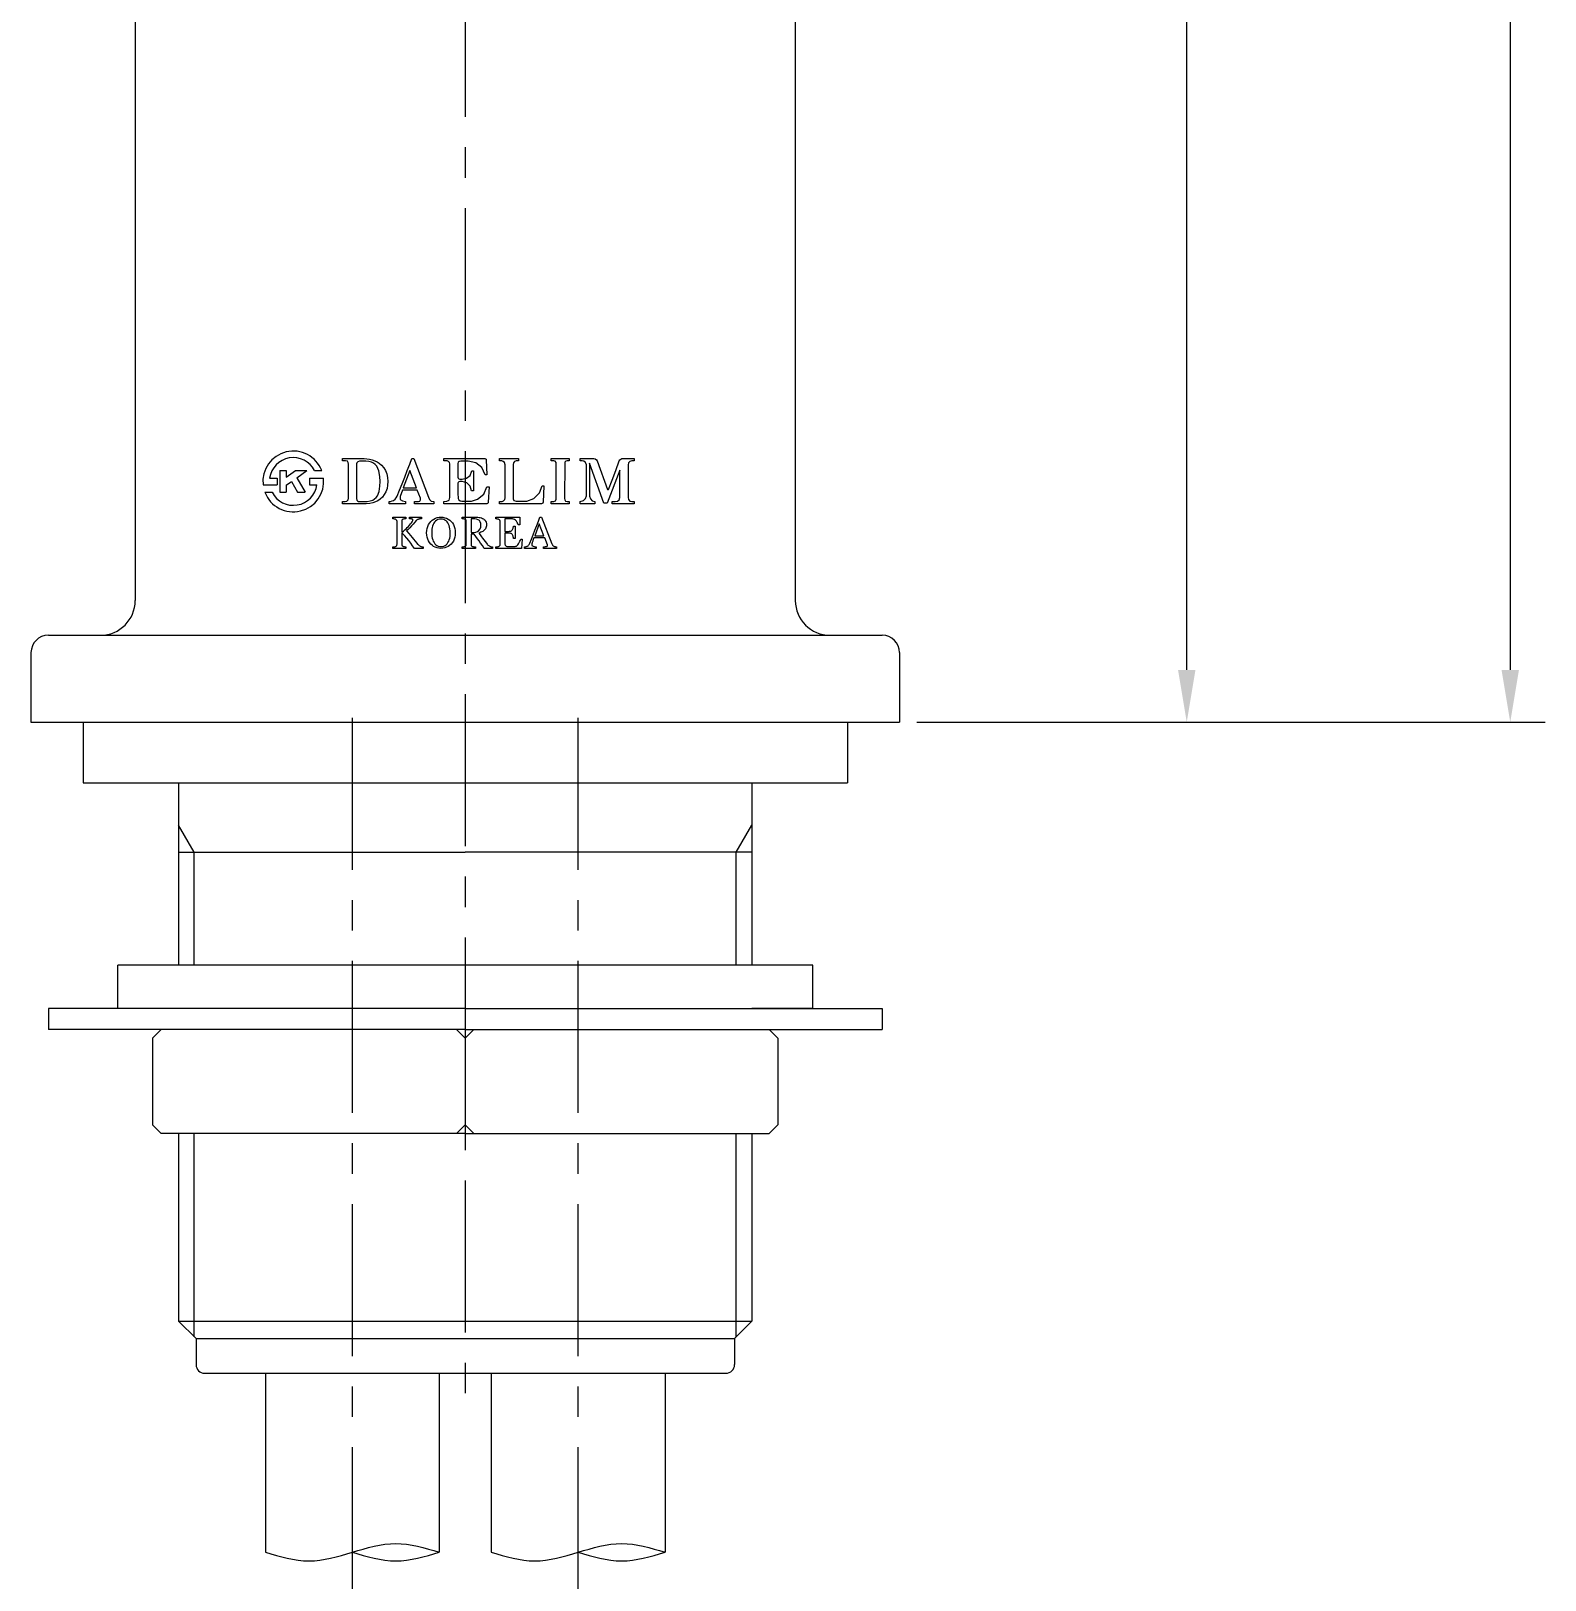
# Model space of a CAD drawing. Extents: x 16558 to 17152, y -14505 to -14085.
# Drawn here: x 16918.8 to 17006, y -14412.5 to -14323.3 of the extents above; entities that cross this region are included whole.
import ezdxf

# ---------------------------------------------------------------- set-up
doc = ezdxf.new("R2010")
doc.units = 0
doc.header["$LTSCALE"] = 7
doc.header["$MEASUREMENT"] = 0
doc.linetypes.add('CENTER', pattern=[2, 1.25, -0.25, 0.25, -0.25])
doc.layers.get('0').update_dxf_attribs({"color": 2, "linetype": 'CONTINUOUS'})
for name, color, linetype in [('00_COMPONENTS', 7, 'CONTINUOUS'), ('CL', 1, 'CENTER'), ('D', 2, 'CONTINUOUS'), ('DWG', 7, 'CONTINUOUS')]:
    doc.layers.add(name, color=color, linetype=linetype)

msp = doc.modelspace()

# ---------------------------------------------------------------- linework, layer by layer
at = {"color": 2}
for p, q in [((16936.757, -14348.047), (16936.757, -14347.923)), ((16936.757, -14347.923), (16938.015, -14347.923)), ((16936.938, -14348.047), (16936.757, -14348.047)), ((16937.04, -14348.075), (16936.938, -14348.047)), ((16937.092, -14348.148), (16937.04, -14348.075)), ((16937.107, -14348.247), (16937.092, -14348.148)), ((16937.591, -14348.16), (16937.575, -14348.23)), ((16937.642, -14348.1), (16937.591, -14348.16)), ((16937.734, -14348.074), (16937.642, -14348.1)), ((16937.799, -14348.072), (16937.734, -14348.074)), ((16937.863, -14348.071), (16937.799, -14348.072)), ((16937.92, -14348.071), (16937.863, -14348.071)), ((16938.094, -14348.074), (16937.92, -14348.071)), ((16938.015, -14347.923), (16938.17, -14347.931)), ((16938.283, -14348.09), (16938.094, -14348.074)), ((16938.17, -14347.931), (16938.324, -14347.955)), ((16938.439, -14348.131), (16938.283, -14348.09)), ((16938.324, -14347.955), (16938.477, -14347.995)), ((16938.552, -14348.194), (16938.439, -14348.131)), ((16938.477, -14347.995), (16938.622, -14348.049)), ((16938.648, -14348.27), (16938.552, -14348.194)), ((16938.622, -14348.049), (16938.753, -14348.114)), ((16938.753, -14348.114), (16938.872, -14348.19)), ((16938.872, -14348.19), (16939.014, -14348.31)), ((16940.63, -14348.251), (16940.757, -14347.923)), ((16940.757, -14347.923), (16940.86, -14347.923)), ((16940.86, -14347.923), (16941.715, -14350.134)), ((16942.593, -14348.053), (16942.593, -14347.923)), ((16942.593, -14347.923), (16944.948, -14347.923)), ((16942.787, -14348.055), (16942.593, -14348.053)), ((16942.862, -14348.08), (16942.787, -14348.055)), ((16942.917, -14348.14), (16942.862, -14348.08)), ((16942.939, -14348.219), (16942.917, -14348.14)), ((16943.428, -14348.135), (16943.408, -14348.208)), ((16943.482, -14348.087), (16943.428, -14348.135)), ((16943.572, -14348.068), (16943.482, -14348.087)), ((16943.999, -14348.068), (16943.572, -14348.068)), ((16944.436, -14348.163), (16943.999, -14348.068)), ((16944.775, -14348.432), (16944.436, -14348.163)), ((16944.948, -14347.923), (16944.995, -14347.933)), ((16944.995, -14347.933), (16945.022, -14347.956)), ((16945.022, -14347.956), (16945.034, -14347.989)), ((16945.034, -14347.989), (16945.078, -14348.848)), ((16945.797, -14348.053), (16945.797, -14347.923)), ((16945.797, -14347.923), (16946.894, -14347.923)), ((16945.925, -14348.054), (16945.797, -14348.053)), ((16946.018, -14348.08), (16945.925, -14348.054)), ((16946.091, -14348.156), (16946.018, -14348.08)), ((16946.119, -14348.283), (16946.091, -14348.156)), ((16946.598, -14348.173), (16946.583, -14348.259)), ((16946.659, -14348.092), (16946.598, -14348.173)), ((16946.767, -14348.054), (16946.659, -14348.092)), ((16946.894, -14348.053), (16946.767, -14348.054)), ((16946.894, -14347.923), (16946.894, -14348.053)), ((16948.78, -14347.923), (16949.815, -14347.923)), ((16948.78, -14348.053), (16948.78, -14347.923)), ((16948.917, -14348.054), (16948.78, -14348.053)), ((16949.009, -14348.079), (16948.917, -14348.054)), ((16949.056, -14348.139), (16949.009, -14348.079)), ((16949.069, -14348.209), (16949.056, -14348.139)), ((16949.55, -14348.192), (16949.546, -14350.219)), ((16949.568, -14348.125), (16949.55, -14348.192)), ((16949.618, -14348.074), (16949.568, -14348.125)), ((16949.689, -14348.054), (16949.618, -14348.074)), ((16949.815, -14348.053), (16949.689, -14348.054)), ((16949.815, -14347.923), (16949.815, -14348.053)), ((16950.447, -14348.053), (16950.447, -14347.923)), ((16950.447, -14347.923), (16951.237, -14347.923)), ((16950.55, -14348.052), (16950.447, -14348.053)), ((16950.661, -14348.071), (16950.55, -14348.052)), ((16950.757, -14348.143), (16950.661, -14348.071)), ((16950.798, -14348.286), (16950.757, -14348.143)), ((16951.805, -14350.481), (16950.987, -14348.192)), ((16950.987, -14348.192), (16950.987, -14349.772)), ((16951.237, -14347.923), (16951.313, -14347.941)), ((16951.313, -14347.941), (16951.379, -14347.984)), ((16951.379, -14347.984), (16951.43, -14348.053)), ((16951.43, -14348.053), (16952.007, -14349.703)), ((16952.495, -14348.607), (16952.682, -14348.054)), ((16952.682, -14348.054), (16952.718, -14347.993)), ((16952.718, -14347.993), (16952.777, -14347.947)), ((16952.777, -14347.947), (16952.847, -14347.923)), ((16952.847, -14347.923), (16953.555, -14347.923)), ((16953.226, -14348.17), (16953.198, -14348.282)), ((16953.302, -14348.089), (16953.226, -14348.17)), ((16953.418, -14348.057), (16953.302, -14348.089)), ((16953.555, -14348.053), (16953.418, -14348.057)), ((16953.555, -14347.923), (16953.555, -14348.053)), ((16937.107, -14350.209), (16937.107, -14348.247)), ((16937.575, -14348.23), (16937.575, -14350.226)), ((16938.736, -14348.362), (16938.648, -14348.27)), ((16938.854, -14348.619), (16938.736, -14348.362)), ((16938.908, -14348.947), (16938.854, -14348.619)), ((16938.921, -14349.236), (16938.908, -14348.947)), ((16939.014, -14348.31), (16939.134, -14348.453)), ((16939.134, -14348.453), (16939.232, -14348.617)), ((16939.232, -14348.617), (16939.306, -14348.803)), ((16939.306, -14348.803), (16939.353, -14349.01)), ((16939.353, -14349.01), (16939.37, -14349.238)), ((16940.19, -14349.382), (16940.342, -14348.994)), ((16940.641, -14348.599), (16940.26, -14349.599)), ((16940.342, -14348.994), (16940.491, -14348.608)), ((16940.491, -14348.608), (16940.63, -14348.251)), ((16941.029, -14349.599), (16940.641, -14348.599)), ((16942.948, -14350.169), (16942.939, -14348.219)), ((16943.408, -14348.208), (16943.408, -14348.995)), ((16943.408, -14348.995), (16943.426, -14349.046)), ((16943.426, -14349.046), (16943.466, -14349.085)), ((16943.466, -14349.085), (16943.516, -14349.101)), ((16943.647, -14349.101), (16943.894, -14349.049)), ((16943.894, -14349.049), (16944.106, -14348.888)), ((16944.106, -14348.888), (16944.206, -14348.618)), ((16944.206, -14348.618), (16944.311, -14348.618)), ((16944.311, -14348.618), (16944.311, -14349.783)), ((16944.979, -14348.848), (16944.775, -14348.432)), ((16945.078, -14348.848), (16944.979, -14348.848)), ((16946.12, -14350.184), (16946.119, -14348.283)), ((16946.583, -14348.259), (16946.58, -14350.135)), ((16949.069, -14350.18), (16949.069, -14348.209)), ((16950.798, -14350.062), (16950.798, -14348.286)), ((16952.727, -14348.595), (16952.003, -14350.481)), ((16952.285, -14349.156), (16952.495, -14348.607)), ((16952.721, -14350.156), (16952.727, -14348.595)), ((16953.198, -14348.282), (16953.198, -14350.156)), ((16938.78, -14350.069), (16938.875, -14349.822)), ((16938.875, -14349.822), (16938.914, -14349.507)), ((16938.914, -14349.507), (16938.921, -14349.236)), ((16939.261, -14349.83), (16939.168, -14349.99)), ((16939.326, -14349.653), (16939.261, -14349.83)), ((16939.36, -14349.454), (16939.326, -14349.653)), ((16939.37, -14349.238), (16939.36, -14349.454)), ((16939.915, -14350.078), (16940.048, -14349.744)), ((16940.048, -14349.744), (16940.19, -14349.382)), ((16940.22, -14349.731), (16940.076, -14350.114)), ((16941.065, -14349.731), (16940.22, -14349.731)), ((16940.26, -14349.599), (16941.029, -14349.599)), ((16941.241, -14350.209), (16941.065, -14349.731)), ((16943.424, -14349.299), (16943.408, -14349.343)), ((16943.408, -14349.343), (16943.408, -14350.03)), ((16943.462, -14349.264), (16943.424, -14349.299)), ((16943.514, -14349.25), (16943.462, -14349.264)), ((16943.647, -14349.25), (16943.514, -14349.25)), ((16943.516, -14349.101), (16943.647, -14349.101)), ((16943.922, -14349.319), (16943.647, -14349.25)), ((16944.115, -14349.506), (16943.922, -14349.319)), ((16944.193, -14349.783), (16944.115, -14349.506)), ((16944.311, -14349.783), (16944.193, -14349.783)), ((16944.53, -14350.266), (16944.888, -14349.976)), ((16944.888, -14349.976), (16945.064, -14349.542)), ((16945.064, -14349.542), (16945.197, -14349.542)), ((16945.197, -14349.542), (16945.155, -14350.422)), ((16947.771, -14350.226), (16948.103, -14349.894)), ((16948.103, -14349.894), (16948.246, -14349.487)), ((16948.246, -14349.487), (16948.36, -14349.487)), ((16948.36, -14349.487), (16948.312, -14350.43)), ((16950.987, -14349.772), (16950.986, -14350.08)), ((16952.007, -14349.703), (16952.074, -14349.702)), ((16952.074, -14349.702), (16952.285, -14349.156)), ((16936.757, -14350.523), (16936.757, -14350.393)), ((16936.757, -14350.393), (16936.917, -14350.393)), ((16937.941, -14350.523), (16936.757, -14350.523)), ((16936.917, -14350.393), (16937.011, -14350.364)), ((16937.011, -14350.364), (16937.08, -14350.294)), ((16937.08, -14350.294), (16937.107, -14350.209)), ((16937.575, -14350.226), (16937.586, -14350.308)), ((16937.586, -14350.308), (16937.619, -14350.353)), ((16937.619, -14350.353), (16937.672, -14350.389)), ((16937.672, -14350.389), (16937.762, -14350.395)), ((16937.762, -14350.395), (16937.881, -14350.393)), ((16937.881, -14350.393), (16938.014, -14350.392)), ((16938.132, -14350.521), (16937.941, -14350.523)), ((16938.014, -14350.392), (16938.183, -14350.384)), ((16938.331, -14350.507), (16938.132, -14350.521)), ((16938.183, -14350.384), (16938.355, -14350.359)), ((16938.514, -14350.47), (16938.331, -14350.507)), ((16938.355, -14350.359), (16938.498, -14350.314)), ((16938.498, -14350.314), (16938.607, -14350.248)), ((16938.667, -14350.415), (16938.514, -14350.47)), ((16938.607, -14350.248), (16938.701, -14350.164)), ((16938.801, -14350.347), (16938.667, -14350.415)), ((16938.701, -14350.164), (16938.78, -14350.069)), ((16938.931, -14350.256), (16938.801, -14350.347)), ((16939.058, -14350.136), (16938.931, -14350.256)), ((16939.168, -14349.99), (16939.058, -14350.136)), ((16939.451, -14350.395), (16939.531, -14350.384)), ((16939.451, -14350.523), (16939.451, -14350.395)), ((16940.384, -14350.523), (16939.451, -14350.523)), ((16939.531, -14350.384), (16939.617, -14350.362)), ((16939.617, -14350.362), (16939.69, -14350.331)), ((16939.69, -14350.331), (16939.789, -14350.261)), ((16939.789, -14350.261), (16939.858, -14350.187)), ((16939.858, -14350.187), (16939.915, -14350.078)), ((16940.076, -14350.114), (16940.087, -14350.27)), ((16940.087, -14350.27), (16940.208, -14350.36)), ((16940.208, -14350.36), (16940.384, -14350.395)), ((16940.384, -14350.395), (16940.384, -14350.523)), ((16940.907, -14350.4), (16941.133, -14350.398)), ((16940.907, -14350.523), (16940.907, -14350.4)), ((16942.027, -14350.523), (16940.907, -14350.523)), ((16941.133, -14350.398), (16941.205, -14350.371)), ((16941.205, -14350.371), (16941.249, -14350.303)), ((16941.249, -14350.303), (16941.241, -14350.209)), ((16941.715, -14350.134), (16941.776, -14350.28)), ((16941.776, -14350.28), (16941.861, -14350.365)), ((16941.861, -14350.365), (16942.027, -14350.395)), ((16942.027, -14350.395), (16942.027, -14350.523)), ((16942.593, -14350.393), (16942.761, -14350.379)), ((16942.593, -14350.523), (16942.593, -14350.393)), ((16943.418, -14350.523), (16942.593, -14350.523)), ((16942.761, -14350.379), (16942.894, -14350.323)), ((16942.894, -14350.323), (16942.948, -14350.169)), ((16943.408, -14350.03), (16943.41, -14350.103)), ((16943.41, -14350.103), (16943.416, -14350.164)), ((16943.416, -14350.164), (16943.425, -14350.215)), ((16944.242, -14350.523), (16943.418, -14350.523)), ((16943.425, -14350.215), (16943.463, -14350.297)), ((16943.463, -14350.297), (16943.531, -14350.352)), ((16943.531, -14350.352), (16943.622, -14350.373)), ((16943.622, -14350.373), (16943.772, -14350.376)), ((16943.772, -14350.376), (16944.013, -14350.374)), ((16944.013, -14350.374), (16944.195, -14350.373)), ((16944.195, -14350.373), (16944.53, -14350.266)), ((16945.067, -14350.523), (16944.242, -14350.523)), ((16945.102, -14350.509), (16945.067, -14350.523)), ((16945.138, -14350.473), (16945.102, -14350.509)), ((16945.155, -14350.422), (16945.138, -14350.473)), ((16945.797, -14350.523), (16945.797, -14350.393)), ((16945.797, -14350.393), (16945.945, -14350.393)), ((16948.21, -14350.523), (16945.797, -14350.523)), ((16945.945, -14350.393), (16946.035, -14350.355)), ((16946.035, -14350.355), (16946.097, -14350.283)), ((16946.097, -14350.283), (16946.12, -14350.184)), ((16946.58, -14350.135), (16946.585, -14350.245)), ((16946.585, -14350.245), (16946.632, -14350.33)), ((16946.632, -14350.33), (16946.766, -14350.373)), ((16946.766, -14350.373), (16947.366, -14350.377)), ((16947.366, -14350.377), (16947.771, -14350.226)), ((16948.261, -14350.513), (16948.21, -14350.523)), ((16948.297, -14350.484), (16948.261, -14350.513)), ((16948.312, -14350.43), (16948.297, -14350.484)), ((16948.78, -14350.393), (16948.923, -14350.391)), ((16948.78, -14350.523), (16948.78, -14350.393)), ((16949.815, -14350.523), (16948.78, -14350.523)), ((16948.923, -14350.391), (16949.025, -14350.348)), ((16949.025, -14350.348), (16949.063, -14350.26)), ((16949.063, -14350.26), (16949.069, -14350.18)), ((16949.546, -14350.219), (16949.561, -14350.306)), ((16949.561, -14350.306), (16949.607, -14350.366)), ((16949.607, -14350.366), (16949.69, -14350.392)), ((16949.69, -14350.392), (16949.815, -14350.393)), ((16949.815, -14350.393), (16949.815, -14350.523)), ((16950.438, -14350.393), (16950.627, -14350.343)), ((16950.438, -14350.523), (16950.438, -14350.393)), ((16951.282, -14350.523), (16950.438, -14350.523)), ((16950.627, -14350.343), (16950.75, -14350.228)), ((16950.75, -14350.228), (16950.798, -14350.062)), ((16950.986, -14350.08), (16951.03, -14350.241)), ((16951.03, -14350.241), (16951.139, -14350.349)), ((16951.139, -14350.349), (16951.282, -14350.393)), ((16951.282, -14350.393), (16951.282, -14350.523)), ((16952.003, -14350.481), (16951.805, -14350.481)), ((16952.29, -14350.523), (16952.29, -14350.393)), ((16952.29, -14350.393), (16952.45, -14350.394)), ((16953.555, -14350.523), (16952.29, -14350.523)), ((16952.45, -14350.394), (16952.585, -14350.372)), ((16952.585, -14350.372), (16952.683, -14350.297)), ((16952.683, -14350.297), (16952.721, -14350.156)), ((16953.198, -14350.156), (16953.226, -14350.283)), ((16953.226, -14350.283), (16953.304, -14350.364)), ((16953.304, -14350.364), (16953.421, -14350.392)), ((16953.421, -14350.392), (16953.555, -14350.393)), ((16953.555, -14350.393), (16953.555, -14350.523)), ((16939.663, -14351.295), (16940.41, -14351.295)), ((16939.663, -14351.385), (16939.663, -14351.295)), ((16939.688, -14351.388), (16939.663, -14351.385)), ((16939.716, -14351.393), (16939.688, -14351.388)), ((16939.745, -14351.401), (16939.716, -14351.393)), ((16939.775, -14351.409), (16939.745, -14351.401)), ((16939.803, -14351.419), (16939.775, -14351.409)), ((16939.827, -14351.429), (16939.803, -14351.419)), ((16939.852, -14351.445), (16939.827, -14351.429)), ((16939.872, -14351.462), (16939.852, -14351.445)), ((16939.884, -14351.481), (16939.872, -14351.462)), ((16939.893, -14351.504), (16939.884, -14351.481)), ((16939.898, -14351.529), (16939.893, -14351.504)), ((16939.899, -14351.556), (16939.898, -14351.529)), ((16939.899, -14352.855), (16939.899, -14351.556)), ((16940.171, -14351.517), (16940.169, -14351.544)), ((16940.169, -14351.544), (16940.169, -14352.166)), ((16940.176, -14351.491), (16940.171, -14351.517)), ((16940.185, -14351.466), (16940.176, -14351.491)), ((16940.198, -14351.445), (16940.185, -14351.466)), ((16940.217, -14351.428), (16940.198, -14351.445)), ((16940.243, -14351.416), (16940.217, -14351.428)), ((16940.263, -14351.41), (16940.243, -14351.416)), ((16940.289, -14351.403), (16940.263, -14351.41)), ((16940.321, -14351.397), (16940.289, -14351.403)), ((16940.355, -14351.391), (16940.321, -14351.397)), ((16940.385, -14351.387), (16940.355, -14351.391)), ((16940.41, -14351.385), (16940.385, -14351.387)), ((16940.41, -14351.295), (16940.41, -14351.385)), ((16940.557, -14351.825), (16940.62, -14351.756)), ((16940.62, -14351.756), (16940.681, -14351.684)), ((16940.626, -14351.295), (16941.301, -14351.295)), ((16940.626, -14351.385), (16940.626, -14351.295)), ((16940.639, -14351.386), (16940.626, -14351.385)), ((16940.654, -14351.387), (16940.639, -14351.386)), ((16940.672, -14351.388), (16940.654, -14351.387)), ((16940.691, -14351.39), (16940.672, -14351.388)), ((16940.681, -14351.684), (16940.729, -14351.622)), ((16940.712, -14351.393), (16940.691, -14351.39)), ((16940.735, -14351.398), (16940.712, -14351.393)), ((16940.729, -14351.622), (16940.766, -14351.571)), ((16940.825, -14351.693), (16940.732, -14351.798)), ((16940.755, -14351.404), (16940.735, -14351.398)), ((16940.773, -14351.41), (16940.755, -14351.404)), ((16940.766, -14351.571), (16940.792, -14351.527)), ((16940.789, -14351.417), (16940.773, -14351.41)), ((16940.802, -14351.426), (16940.789, -14351.417)), ((16940.792, -14351.527), (16940.807, -14351.486)), ((16940.81, -14351.437), (16940.802, -14351.426)), ((16940.807, -14351.486), (16940.812, -14351.449)), ((16940.812, -14351.449), (16940.81, -14351.437)), ((16940.916, -14351.591), (16940.825, -14351.693)), ((16941.004, -14351.491), (16940.916, -14351.591)), ((16941.026, -14351.47), (16941.004, -14351.491)), ((16941.052, -14351.451), (16941.026, -14351.47)), ((16941.082, -14351.435), (16941.052, -14351.451)), ((16941.114, -14351.422), (16941.082, -14351.435)), ((16941.144, -14351.411), (16941.114, -14351.422)), ((16941.174, -14351.403), (16941.144, -14351.411)), ((16941.192, -14351.4), (16941.174, -14351.403)), ((16941.207, -14351.397), (16941.192, -14351.4)), ((16941.22, -14351.394), (16941.207, -14351.397)), ((16941.232, -14351.392), (16941.22, -14351.394)), ((16941.243, -14351.39), (16941.232, -14351.392)), ((16941.256, -14351.389), (16941.243, -14351.39)), ((16941.266, -14351.388), (16941.256, -14351.389)), ((16941.276, -14351.388), (16941.266, -14351.388)), ((16941.284, -14351.387), (16941.276, -14351.388)), ((16941.292, -14351.386), (16941.284, -14351.387)), ((16941.297, -14351.385), (16941.292, -14351.386)), ((16941.301, -14351.385), (16941.297, -14351.385)), ((16941.301, -14351.295), (16941.301, -14351.385)), ((16941.67, -14351.824), (16941.719, -14351.719)), ((16941.719, -14351.719), (16941.779, -14351.624)), ((16941.779, -14351.624), (16941.85, -14351.54)), ((16941.85, -14351.54), (16941.93, -14351.467)), ((16941.93, -14351.467), (16942.018, -14351.406)), ((16941.98, -14351.723), (16941.95, -14351.806)), ((16942.017, -14351.648), (16941.98, -14351.723)), ((16942.064, -14351.578), (16942.017, -14351.648)), ((16942.018, -14351.406), (16942.115, -14351.358)), ((16942.119, -14351.519), (16942.064, -14351.578)), ((16942.115, -14351.358), (16942.217, -14351.323)), ((16942.183, -14351.47), (16942.119, -14351.519)), ((16942.256, -14351.433), (16942.183, -14351.47)), ((16942.217, -14351.323), (16942.322, -14351.302)), ((16942.338, -14351.41), (16942.256, -14351.433)), ((16942.322, -14351.302), (16942.43, -14351.295)), ((16942.43, -14351.403), (16942.338, -14351.41)), ((16942.43, -14351.295), (16942.542, -14351.302)), ((16942.513, -14351.409), (16942.43, -14351.403)), ((16942.59, -14351.428), (16942.513, -14351.409)), ((16942.542, -14351.302), (16942.649, -14351.324)), ((16942.66, -14351.46), (16942.59, -14351.428)), ((16942.649, -14351.324), (16942.752, -14351.359)), ((16942.723, -14351.504), (16942.66, -14351.46)), ((16942.779, -14351.557), (16942.723, -14351.504)), ((16942.752, -14351.359), (16942.848, -14351.408)), ((16942.827, -14351.621), (16942.779, -14351.557)), ((16942.868, -14351.695), (16942.827, -14351.621)), ((16942.848, -14351.408), (16942.935, -14351.468)), ((16942.901, -14351.779), (16942.868, -14351.695)), ((16942.935, -14351.468), (16943.014, -14351.54)), ((16943.014, -14351.54), (16943.084, -14351.624)), ((16943.084, -14351.624), (16943.143, -14351.72)), ((16943.143, -14351.72), (16943.191, -14351.826)), ((16943.646, -14351.295), (16944.477, -14351.295)), ((16943.646, -14351.385), (16943.646, -14351.295)), ((16943.672, -14351.388), (16943.646, -14351.385)), ((16943.701, -14351.392), (16943.672, -14351.388)), ((16943.733, -14351.397), (16943.701, -14351.392)), ((16943.764, -14351.404), (16943.733, -14351.397)), ((16943.792, -14351.411), (16943.764, -14351.404)), ((16943.815, -14351.418), (16943.792, -14351.411)), ((16943.843, -14351.432), (16943.815, -14351.418)), ((16943.863, -14351.449), (16943.843, -14351.432)), ((16943.875, -14351.47), (16943.863, -14351.449)), ((16943.882, -14351.494), (16943.875, -14351.47)), ((16943.886, -14351.52), (16943.882, -14351.494)), ((16943.888, -14351.549), (16943.886, -14351.52)), ((16943.888, -14352.851), (16943.888, -14351.549)), ((16944.374, -14351.398), (16944.158, -14351.398)), ((16944.158, -14351.398), (16944.158, -14352.17)), ((16944.479, -14351.409), (16944.374, -14351.398)), ((16944.477, -14351.295), (16944.552, -14351.298)), ((16944.567, -14351.441), (16944.479, -14351.409)), ((16944.552, -14351.298), (16944.624, -14351.306)), ((16944.639, -14351.494), (16944.567, -14351.441)), ((16944.624, -14351.306), (16944.692, -14351.319)), ((16944.691, -14351.565), (16944.639, -14351.494)), ((16944.722, -14351.651), (16944.691, -14351.565)), ((16944.692, -14351.319), (16944.756, -14351.337)), ((16944.72, -14351.873), (16944.733, -14351.753)), ((16944.733, -14351.753), (16944.722, -14351.651)), ((16944.756, -14351.337), (16944.817, -14351.363)), ((16944.817, -14351.363), (16944.873, -14351.394)), ((16944.873, -14351.394), (16944.922, -14351.431)), ((16944.922, -14351.431), (16944.964, -14351.475)), ((16944.964, -14351.475), (16944.999, -14351.527)), ((16944.999, -14351.527), (16945.025, -14351.585)), ((16945.025, -14351.585), (16945.041, -14351.651)), ((16945.041, -14351.651), (16945.046, -14351.724)), ((16945.046, -14351.724), (16945.043, -14351.791)), ((16945.58, -14351.385), (16945.58, -14351.295)), ((16945.58, -14351.295), (16946.973, -14351.295)), ((16945.605, -14351.388), (16945.58, -14351.385)), ((16945.636, -14351.393), (16945.605, -14351.388)), ((16945.672, -14351.401), (16945.636, -14351.393)), ((16945.708, -14351.409), (16945.672, -14351.401)), ((16945.738, -14351.419), (16945.708, -14351.409)), ((16945.764, -14351.429), (16945.738, -14351.419)), ((16945.79, -14351.445), (16945.764, -14351.429)), ((16945.81, -14351.462), (16945.79, -14351.445)), ((16945.822, -14351.482), (16945.81, -14351.462)), ((16945.83, -14351.505), (16945.822, -14351.482)), ((16945.835, -14351.53), (16945.83, -14351.505)), ((16945.836, -14351.556), (16945.835, -14351.53)), ((16945.836, -14352.851), (16945.836, -14351.556)), ((16946.389, -14351.395), (16946.106, -14351.395)), ((16946.106, -14351.395), (16946.106, -14352.111)), ((16946.434, -14351.396), (16946.389, -14351.395)), ((16946.476, -14351.396), (16946.434, -14351.396)), ((16946.514, -14351.398), (16946.476, -14351.396)), ((16946.548, -14351.4), (16946.514, -14351.398)), ((16946.579, -14351.402), (16946.548, -14351.4)), ((16946.607, -14351.406), (16946.579, -14351.402)), ((16946.659, -14351.423), (16946.607, -14351.406)), ((16946.713, -14351.463), (16946.659, -14351.423)), ((16946.768, -14351.524), (16946.713, -14351.463)), ((16946.818, -14351.595), (16946.768, -14351.524)), ((16946.854, -14351.663), (16946.818, -14351.595)), ((16946.878, -14351.729), (16946.854, -14351.663)), ((16946.973, -14351.729), (16946.878, -14351.729)), ((16946.973, -14351.295), (16946.973, -14351.729)), ((16948.091, -14351.682), (16947.827, -14352.37)), ((16947.938, -14351.769), (16948.034, -14351.522)), ((16948.034, -14351.522), (16948.122, -14351.295)), ((16948.36, -14352.37), (16948.091, -14351.682)), ((16948.122, -14351.295), (16948.222, -14351.295)), ((16948.222, -14351.295), (16948.814, -14352.826)), ((16940.169, -14352.166), (16940.195, -14352.166)), ((16940.169, -14352.215), (16940.169, -14352.841)), ((16940.202, -14352.215), (16940.169, -14352.215)), ((16940.195, -14352.166), (16940.27, -14352.1)), ((16940.331, -14352.356), (16940.202, -14352.215)), ((16940.27, -14352.1), (16940.345, -14352.033)), ((16940.455, -14352.5), (16940.331, -14352.356)), ((16940.345, -14352.033), (16940.419, -14351.964)), ((16940.419, -14351.964), (16940.491, -14351.895)), ((16940.543, -14351.997), (16940.45, -14352.087)), ((16940.45, -14352.087), (16940.571, -14352.226)), ((16940.576, -14352.647), (16940.455, -14352.5)), ((16940.491, -14351.895), (16940.557, -14351.825)), ((16940.637, -14351.9), (16940.543, -14351.997)), ((16940.571, -14352.226), (16940.677, -14352.351)), ((16940.691, -14352.795), (16940.576, -14352.647)), ((16940.732, -14351.798), (16940.637, -14351.9)), ((16940.677, -14352.351), (16940.769, -14352.462)), ((16940.769, -14352.462), (16940.855, -14352.569)), ((16940.855, -14352.569), (16940.944, -14352.681)), ((16941.604, -14352.197), (16941.611, -14352.063)), ((16941.611, -14352.322), (16941.604, -14352.197)), ((16941.611, -14352.063), (16941.633, -14351.938)), ((16941.632, -14352.441), (16941.611, -14352.322)), ((16941.666, -14352.556), (16941.632, -14352.441)), ((16941.633, -14351.938), (16941.67, -14351.824)), ((16941.713, -14352.662), (16941.666, -14352.556)), ((16941.9, -14352.094), (16941.897, -14352.197)), ((16941.897, -14352.197), (16941.901, -14352.309)), ((16941.91, -14351.994), (16941.9, -14352.094)), ((16941.901, -14352.309), (16941.911, -14352.414)), ((16941.927, -14351.897), (16941.91, -14351.994)), ((16941.911, -14352.414), (16941.929, -14352.512)), ((16941.95, -14351.806), (16941.927, -14351.897)), ((16941.929, -14352.512), (16941.954, -14352.602)), ((16941.954, -14352.602), (16941.987, -14352.685)), ((16942.874, -14352.681), (16942.907, -14352.598)), ((16942.928, -14351.873), (16942.901, -14351.779)), ((16942.907, -14352.598), (16942.932, -14352.508)), ((16942.947, -14351.974), (16942.928, -14351.873)), ((16942.932, -14352.508), (16942.949, -14352.412)), ((16942.959, -14352.083), (16942.947, -14351.974)), ((16942.949, -14352.412), (16942.959, -14352.308)), ((16942.962, -14352.197), (16942.959, -14352.083)), ((16942.959, -14352.308), (16942.962, -14352.197)), ((16943.19, -14352.569), (16943.141, -14352.674)), ((16943.226, -14352.453), (16943.19, -14352.569)), ((16943.191, -14351.826), (16943.227, -14351.942)), ((16943.248, -14352.329), (16943.226, -14352.453)), ((16943.227, -14351.942), (16943.248, -14352.065)), ((16943.248, -14352.065), (16943.255, -14352.197)), ((16943.255, -14352.197), (16943.248, -14352.329)), ((16944.158, -14352.17), (16944.324, -14352.17)), ((16944.158, -14352.279), (16944.158, -14352.851)), ((16944.342, -14352.279), (16944.158, -14352.279)), ((16944.324, -14352.17), (16944.434, -14352.158)), ((16944.441, -14352.409), (16944.342, -14352.279)), ((16944.434, -14352.158), (16944.531, -14352.121)), ((16944.535, -14352.535), (16944.441, -14352.409)), ((16944.531, -14352.121), (16944.616, -14352.058)), ((16944.624, -14352.659), (16944.535, -14352.535)), ((16944.669, -14352.189), (16944.607, -14352.208)), ((16944.607, -14352.208), (16944.691, -14352.32)), ((16944.616, -14352.058), (16944.681, -14351.974)), ((16944.714, -14352.789), (16944.624, -14352.659)), ((16944.728, -14352.166), (16944.669, -14352.189)), ((16944.681, -14351.974), (16944.72, -14351.873)), ((16944.691, -14352.32), (16944.764, -14352.419)), ((16944.783, -14352.14), (16944.728, -14352.166)), ((16944.764, -14352.419), (16944.828, -14352.505)), ((16944.834, -14352.112), (16944.783, -14352.14)), ((16944.828, -14352.505), (16944.891, -14352.591)), ((16944.88, -14352.081), (16944.834, -14352.112)), ((16944.921, -14352.046), (16944.88, -14352.081)), ((16944.891, -14352.591), (16944.964, -14352.689)), ((16944.958, -14352.005), (16944.921, -14352.046)), ((16944.99, -14351.959), (16944.958, -14352.005)), ((16945.014, -14351.908), (16944.99, -14351.959)), ((16945.032, -14351.852), (16945.014, -14351.908)), ((16945.043, -14351.791), (16945.032, -14351.852)), ((16946.106, -14352.111), (16946.309, -14352.111)), ((16946.309, -14352.214), (16946.106, -14352.214)), ((16946.106, -14352.214), (16946.106, -14352.754)), ((16946.309, -14352.111), (16946.369, -14352.109)), ((16946.361, -14352.215), (16946.309, -14352.214)), ((16946.405, -14352.22), (16946.361, -14352.215)), ((16946.369, -14352.109), (16946.416, -14352.103)), ((16946.442, -14352.229), (16946.405, -14352.22)), ((16946.416, -14352.103), (16946.452, -14352.092)), ((16946.474, -14352.243), (16946.442, -14352.229)), ((16946.452, -14352.092), (16946.481, -14352.077)), ((16946.504, -14352.264), (16946.474, -14352.243)), ((16946.481, -14352.077), (16946.507, -14352.057)), ((16946.531, -14352.293), (16946.504, -14352.264)), ((16946.507, -14352.057), (16946.531, -14352.031)), ((16946.531, -14352.031), (16946.549, -14352.004)), ((16946.547, -14352.318), (16946.531, -14352.293)), ((16946.563, -14352.351), (16946.547, -14352.318)), ((16946.549, -14352.004), (16946.565, -14351.971)), ((16946.578, -14352.392), (16946.563, -14352.351)), ((16946.565, -14351.971), (16946.579, -14351.933)), ((16946.59, -14352.436), (16946.578, -14352.392)), ((16946.579, -14351.933), (16946.59, -14351.892)), ((16946.59, -14351.892), (16946.599, -14351.854)), ((16946.6, -14352.479), (16946.59, -14352.436)), ((16946.599, -14351.854), (16946.605, -14351.817)), ((16946.605, -14352.521), (16946.6, -14352.479)), ((16946.605, -14351.817), (16946.7, -14351.817)), ((16946.7, -14352.521), (16946.605, -14352.521)), ((16946.7, -14351.817), (16946.7, -14352.521)), ((16946.973, -14352.672), (16947, -14352.611)), ((16947, -14352.611), (16947.017, -14352.565)), ((16947.017, -14352.565), (16947.109, -14352.565)), ((16947.109, -14352.565), (16947.074, -14353.095)), ((16947.539, -14352.787), (16947.631, -14352.556)), ((16947.631, -14352.556), (16947.73, -14352.306)), ((16947.726, -14352.634), (16947.712, -14352.676)), ((16947.742, -14352.588), (16947.726, -14352.634)), ((16947.73, -14352.306), (16947.834, -14352.037)), ((16947.761, -14352.537), (16947.742, -14352.588)), ((16947.783, -14352.481), (16947.761, -14352.537)), ((16948.405, -14352.481), (16947.783, -14352.481)), ((16947.827, -14352.37), (16948.36, -14352.37)), ((16947.834, -14352.037), (16947.938, -14351.769)), ((16948.552, -14352.879), (16948.405, -14352.481)), ((16939.663, -14353.005), (16939.686, -14353.003)), ((16939.663, -14353.095), (16939.663, -14353.005)), ((16940.41, -14353.095), (16939.663, -14353.095)), ((16939.686, -14353.003), (16939.714, -14353.001)), ((16939.714, -14353.001), (16939.748, -14352.997)), ((16939.748, -14352.997), (16939.782, -14352.994)), ((16939.782, -14352.994), (16939.808, -14352.989)), ((16939.808, -14352.989), (16939.827, -14352.982)), ((16939.827, -14352.982), (16939.85, -14352.97)), ((16939.85, -14352.97), (16939.868, -14352.953)), ((16939.868, -14352.953), (16939.882, -14352.933)), ((16939.882, -14352.933), (16939.892, -14352.911)), ((16939.892, -14352.911), (16939.897, -14352.885)), ((16939.897, -14352.885), (16939.899, -14352.855)), ((16940.169, -14352.841), (16940.171, -14352.869)), ((16940.171, -14352.869), (16940.176, -14352.893)), ((16940.176, -14352.893), (16940.185, -14352.916)), ((16940.185, -14352.916), (16940.199, -14352.937)), ((16940.199, -14352.937), (16940.218, -14352.955)), ((16940.218, -14352.955), (16940.243, -14352.97)), ((16940.243, -14352.97), (16940.26, -14352.976)), ((16940.26, -14352.976), (16940.285, -14352.983)), ((16940.285, -14352.983), (16940.318, -14352.991)), ((16940.318, -14352.991), (16940.353, -14352.998)), ((16940.353, -14352.998), (16940.384, -14353.003)), ((16940.384, -14353.003), (16940.41, -14353.005)), ((16940.41, -14353.005), (16940.41, -14353.095)), ((16940.799, -14352.945), (16940.691, -14352.795)), ((16940.9, -14353.095), (16940.799, -14352.945)), ((16941.405, -14353.095), (16940.9, -14353.095)), ((16940.944, -14352.681), (16941.037, -14352.798)), ((16941.037, -14352.798), (16941.074, -14352.841)), ((16941.074, -14352.841), (16941.11, -14352.878)), ((16941.11, -14352.878), (16941.146, -14352.908)), ((16941.146, -14352.908), (16941.181, -14352.933)), ((16941.181, -14352.933), (16941.212, -14352.954)), ((16941.212, -14352.954), (16941.24, -14352.97)), ((16941.24, -14352.97), (16941.264, -14352.98)), ((16941.264, -14352.98), (16941.291, -14352.988)), ((16941.291, -14352.988), (16941.323, -14352.995)), ((16941.323, -14352.995), (16941.354, -14353)), ((16941.354, -14353), (16941.381, -14353.003)), ((16941.381, -14353.003), (16941.405, -14353.005)), ((16941.405, -14353.005), (16941.405, -14353.095)), ((16941.771, -14352.757), (16941.713, -14352.662)), ((16941.838, -14352.841), (16941.771, -14352.757)), ((16941.915, -14352.915), (16941.838, -14352.841)), ((16942.002, -14352.977), (16941.915, -14352.915)), ((16941.987, -14352.685), (16942.028, -14352.761)), ((16942.099, -14353.028), (16942.002, -14352.977)), ((16942.028, -14352.761), (16942.075, -14352.827)), ((16942.075, -14352.827), (16942.13, -14352.882)), ((16942.203, -14353.065), (16942.099, -14353.028)), ((16942.13, -14352.882), (16942.193, -14352.928)), ((16942.193, -14352.928), (16942.263, -14352.961)), ((16942.313, -14353.088), (16942.203, -14353.065)), ((16942.263, -14352.961), (16942.342, -14352.981)), ((16942.43, -14353.095), (16942.313, -14353.088)), ((16942.342, -14352.981), (16942.43, -14352.987)), ((16942.43, -14352.987), (16942.513, -14352.981)), ((16942.54, -14353.088), (16942.43, -14353.095)), ((16942.513, -14352.981), (16942.591, -14352.96)), ((16942.646, -14353.067), (16942.54, -14353.088)), ((16942.591, -14352.96), (16942.664, -14352.927)), ((16942.747, -14353.032), (16942.646, -14353.067)), ((16942.664, -14352.927), (16942.729, -14352.881)), ((16942.729, -14352.881), (16942.785, -14352.825)), ((16942.842, -14352.984), (16942.747, -14353.032)), ((16942.785, -14352.825), (16942.833, -14352.757)), ((16942.833, -14352.757), (16942.874, -14352.681)), ((16942.929, -14352.925), (16942.842, -14352.984)), ((16943.009, -14352.853), (16942.929, -14352.925)), ((16943.08, -14352.769), (16943.009, -14352.853)), ((16943.141, -14352.674), (16943.08, -14352.769)), ((16943.646, -14353.005), (16943.67, -14353.003)), ((16943.646, -14353.095), (16943.646, -14353.005)), ((16944.408, -14353.095), (16943.646, -14353.095)), ((16943.67, -14353.003), (16943.699, -14353)), ((16943.699, -14353), (16943.735, -14352.996)), ((16943.735, -14352.996), (16943.769, -14352.992)), ((16943.769, -14352.992), (16943.796, -14352.986)), ((16943.796, -14352.986), (16943.815, -14352.98)), ((16943.815, -14352.98), (16943.838, -14352.967)), ((16943.838, -14352.967), (16943.857, -14352.951)), ((16943.857, -14352.951), (16943.87, -14352.932)), ((16943.87, -14352.932), (16943.88, -14352.908)), ((16943.88, -14352.908), (16943.886, -14352.881)), ((16943.886, -14352.881), (16943.888, -14352.851)), ((16944.158, -14352.851), (16944.159, -14352.879)), ((16944.159, -14352.879), (16944.164, -14352.905)), ((16944.164, -14352.905), (16944.172, -14352.929)), ((16944.172, -14352.929), (16944.184, -14352.949)), ((16944.184, -14352.949), (16944.204, -14352.966)), ((16944.204, -14352.966), (16944.232, -14352.98)), ((16944.232, -14352.98), (16944.25, -14352.986)), ((16944.25, -14352.986), (16944.277, -14352.991)), ((16944.277, -14352.991), (16944.311, -14352.996)), ((16944.311, -14352.996), (16944.347, -14353.001)), ((16944.347, -14353.001), (16944.379, -14353.004)), ((16944.379, -14353.004), (16944.408, -14353.005)), ((16944.408, -14353.005), (16944.408, -14353.095)), ((16944.811, -14352.934), (16944.714, -14352.789)), ((16944.915, -14353.095), (16944.811, -14352.934)), ((16945.4, -14353.095), (16944.915, -14353.095)), ((16944.964, -14352.689), (16945.045, -14352.798)), ((16945.045, -14352.798), (16945.081, -14352.845)), ((16945.081, -14352.845), (16945.114, -14352.882)), ((16945.114, -14352.882), (16945.146, -14352.911)), ((16945.146, -14352.911), (16945.176, -14352.933)), ((16945.176, -14352.933), (16945.205, -14352.953)), ((16945.205, -14352.953), (16945.235, -14352.97)), ((16945.235, -14352.97), (16945.259, -14352.98)), ((16945.259, -14352.98), (16945.286, -14352.988)), ((16945.286, -14352.988), (16945.318, -14352.995)), ((16945.318, -14352.995), (16945.349, -14353)), ((16945.349, -14353), (16945.376, -14353.003)), ((16945.376, -14353.003), (16945.4, -14353.005)), ((16945.4, -14353.005), (16945.4, -14353.095)), ((16945.58, -14353.005), (16945.608, -14353.003)), ((16945.58, -14353.095), (16945.58, -14353.005)), ((16947.074, -14353.095), (16945.58, -14353.095)), ((16945.608, -14353.003), (16945.642, -14352.999)), ((16945.642, -14352.999), (16945.681, -14352.994)), ((16945.681, -14352.994), (16945.719, -14352.989)), ((16945.719, -14352.989), (16945.746, -14352.983)), ((16945.746, -14352.983), (16945.764, -14352.977)), ((16945.764, -14352.977), (16945.788, -14352.963)), ((16945.788, -14352.963), (16945.807, -14352.947)), ((16945.807, -14352.947), (16945.82, -14352.928)), ((16945.82, -14352.928), (16945.829, -14352.906)), ((16945.829, -14352.906), (16945.834, -14352.88)), ((16945.834, -14352.88), (16945.836, -14352.851)), ((16946.106, -14352.754), (16946.108, -14352.804)), ((16946.108, -14352.804), (16946.111, -14352.847)), ((16946.111, -14352.847), (16946.118, -14352.882)), ((16946.118, -14352.882), (16946.128, -14352.911)), ((16946.128, -14352.911), (16946.143, -14352.935)), ((16946.143, -14352.935), (16946.162, -14352.953)), ((16946.162, -14352.953), (16946.187, -14352.967)), ((16946.187, -14352.967), (16946.217, -14352.978)), ((16946.217, -14352.978), (16946.252, -14352.984)), ((16946.252, -14352.984), (16946.296, -14352.988)), ((16946.296, -14352.988), (16946.35, -14352.991)), ((16946.35, -14352.991), (16946.415, -14352.991)), ((16946.415, -14352.991), (16946.446, -14352.991)), ((16946.446, -14352.991), (16946.482, -14352.991)), ((16946.482, -14352.991), (16946.525, -14352.991)), ((16946.525, -14352.991), (16946.568, -14352.991)), ((16946.568, -14352.991), (16946.607, -14352.989)), ((16946.607, -14352.989), (16946.64, -14352.986)), ((16946.64, -14352.986), (16946.673, -14352.982)), ((16946.673, -14352.982), (16946.706, -14352.976)), ((16946.706, -14352.976), (16946.74, -14352.968)), ((16946.74, -14352.968), (16946.771, -14352.958)), ((16946.771, -14352.958), (16946.795, -14352.946)), ((16946.795, -14352.946), (16946.813, -14352.932)), ((16946.813, -14352.932), (16946.853, -14352.884)), ((16946.853, -14352.884), (16946.893, -14352.822)), ((16946.893, -14352.822), (16946.935, -14352.747)), ((16946.935, -14352.747), (16946.973, -14352.672)), ((16947.246, -14353.006), (16947.27, -14353.004)), ((16947.246, -14353.095), (16947.246, -14353.006)), ((16947.914, -14353.095), (16947.246, -14353.095)), ((16947.27, -14353.004), (16947.297, -14352.999)), ((16947.297, -14352.999), (16947.328, -14352.992)), ((16947.328, -14352.992), (16947.358, -14352.983)), ((16947.358, -14352.983), (16947.385, -14352.973)), ((16947.385, -14352.973), (16947.408, -14352.96)), ((16947.408, -14352.96), (16947.439, -14352.937)), ((16947.439, -14352.937), (16947.464, -14352.914)), ((16947.464, -14352.914), (16947.485, -14352.889)), ((16947.485, -14352.889), (16947.503, -14352.862)), ((16947.503, -14352.862), (16947.521, -14352.828)), ((16947.521, -14352.828), (16947.539, -14352.787)), ((16947.659, -14352.881), (16947.658, -14352.896)), ((16947.658, -14352.896), (16947.667, -14352.927)), ((16947.661, -14352.862), (16947.659, -14352.881)), ((16947.664, -14352.841), (16947.661, -14352.862)), ((16947.669, -14352.817), (16947.664, -14352.841)), ((16947.667, -14352.927), (16947.693, -14352.953)), ((16947.677, -14352.787), (16947.669, -14352.817)), ((16947.687, -14352.754), (16947.677, -14352.787)), ((16947.699, -14352.716), (16947.687, -14352.754)), ((16947.693, -14352.953), (16947.737, -14352.974)), ((16947.712, -14352.676), (16947.699, -14352.716)), ((16947.737, -14352.974), (16947.791, -14352.99)), ((16947.791, -14352.99), (16947.851, -14353.001)), ((16947.851, -14353.001), (16947.914, -14353.006)), ((16947.914, -14353.006), (16947.914, -14353.095)), ((16948.336, -14353.006), (16948.397, -14353.001)), ((16948.336, -14353.095), (16948.336, -14353.006)), ((16949.075, -14353.095), (16948.336, -14353.095)), ((16948.397, -14353.001), (16948.451, -14352.993)), ((16948.451, -14352.993), (16948.498, -14352.981)), ((16948.498, -14352.981), (16948.534, -14352.968)), ((16948.534, -14352.968), (16948.555, -14352.952)), ((16948.555, -14352.888), (16948.552, -14352.879)), ((16948.558, -14352.897), (16948.555, -14352.888)), ((16948.555, -14352.952), (16948.563, -14352.935)), ((16948.56, -14352.908), (16948.558, -14352.897)), ((16948.561, -14352.918), (16948.56, -14352.908)), ((16948.562, -14352.927), (16948.561, -14352.918)), ((16948.563, -14352.935), (16948.562, -14352.927)), ((16948.814, -14352.826), (16948.827, -14352.857)), ((16948.827, -14352.857), (16948.841, -14352.883)), ((16948.841, -14352.883), (16948.856, -14352.905)), ((16948.856, -14352.905), (16948.874, -14352.925)), ((16948.874, -14352.925), (16948.896, -14352.945)), ((16948.896, -14352.945), (16948.923, -14352.964)), ((16948.923, -14352.964), (16948.944, -14352.975)), ((16948.944, -14352.975), (16948.969, -14352.985)), ((16948.969, -14352.985), (16948.998, -14352.993)), ((16948.998, -14352.993), (16949.027, -14353)), ((16949.027, -14353), (16949.053, -14353.004)), ((16949.053, -14353.004), (16949.075, -14353.006)), ((16949.075, -14353.006), (16949.075, -14353.095))]:
    msp.add_line(p, q, dxfattribs=at)
for p, q in [((16932.565, -14349.05), (16932.99, -14349.05)), ((16932.99, -14349.05), (16932.99, -14349.425)), ((16933.146, -14348.613), (16933.521, -14348.613)), ((16933.146, -14348.613), (16933.146, -14349.863)), ((16933.521, -14348.987), (16934.055, -14348.613)), ((16933.521, -14348.613), (16933.521, -14348.987)), ((16934.055, -14348.613), (16934.709, -14348.613)), ((16934.124, -14349.022), (16934.709, -14348.613)), ((16934.124, -14349.022), (16934.61, -14349.863)), ((16934.865, -14349.05), (16935.667, -14349.05)), ((16934.865, -14349.05), (16934.865, -14349.425)), ((16935.152, -14348.613), (16935.562, -14348.613)), ((16932.187, -14349.425), (16932.99, -14349.425)), ((16932.293, -14349.863), (16932.703, -14349.863)), ((16933.146, -14349.863), (16933.521, -14349.863)), ((16933.521, -14349.444), (16933.816, -14349.238)), ((16933.521, -14349.444), (16933.521, -14349.863)), ((16933.816, -14349.238), (16934.177, -14349.863)), ((16934.177, -14349.863), (16934.61, -14349.863)), ((16934.865, -14349.425), (16935.29, -14349.425))]:
    msp.add_line(p, q)
for radius, start, end in [(1.75, 20.92483, 186.15064), (1.375, 27.03569, 172.16252), (1.75, 200.92483, 6.15064), (1.375, 207.03569, 352.16252)]:
    msp.add_arc((16933.927, -14349.238), radius, start, end)
at = {"layer": '00_COMPONENTS', "color": 7, "linetype": 'Continuous'}
for p, q in [((16924.828, -14234.595), (16924.828, -14356.095)), ((16962.828, -14234.595), (16962.828, -14356.095)), ((16919.828, -14358.095), (16967.828, -14358.095)), ((16918.828, -14359.095), (16918.828, -14363.095)), ((16968.828, -14359.095), (16968.828, -14363.095)), ((16918.828, -14363.095), (16968.827, -14363.095)), ((16921.828, -14363.095), (16921.828, -14366.595)), ((16965.828, -14363.095), (16965.828, -14366.595)), ((16921.828, -14366.595), (16965.828, -14366.595)), ((16927.328, -14366.595), (16927.328, -14377.095)), ((16960.328, -14366.595), (16960.328, -14377.095)), ((16927.328, -14386.795), (16927.328, -14397.595)), ((16960.328, -14386.795), (16960.328, -14397.595)), ((16927.328, -14397.595), (16928.328, -14398.595)), ((16927.328, -14397.595), (16960.328, -14397.595)), ((16960.328, -14397.595), (16959.328, -14398.595)), ((16928.328, -14398.595), (16928.328, -14400.095)), ((16928.328, -14398.595), (16959.328, -14398.595)), ((16959.328, -14398.595), (16959.328, -14400.095)), ((16928.828, -14400.595), (16958.828, -14400.595))]:
    msp.add_line(p, q, dxfattribs=at)
for centre, radius, start, end in [((16922.828, -14356.095), 2, 270, 0), ((16964.828, -14356.095), 2, 180, 270), ((16919.828, -14359.095), 1, 90, 180), ((16967.828, -14359.095), 1, 0, 90), ((16928.828, -14400.095), 0.5, 180, 270), ((16958.828, -14400.095), 0.5, 270, 0)]:
    msp.add_arc(centre, radius, start, end, dxfattribs=at)
at = {"layer": 'CL'}
for p, q in [((16943.828, -14193.495), (16943.828, -14402.595)), ((16937.328, -14413.602), (16937.328, -14361.595)), ((16950.328, -14413.602), (16950.328, -14361.595))]:
    msp.add_line(p, q, dxfattribs=at)
at = {"layer": 'D'}
for p, q in [((17003.985, -14198.495), (17003.985, -14360.095)), ((16985.361, -14360.095), (16985.361, -14237.095)), ((16969.827, -14363.095), (16987.361, -14363.095)), ((16969.827, -14363.095), (17005.985, -14363.095)), ((16928.228, -14377.095), (16928.228, -14370.595)), ((16959.428, -14377.095), (16959.428, -14370.595)), ((16928.228, -14398.495), (16928.228, -14386.795)), ((16959.428, -14398.495), (16959.428, -14386.795))]:
    msp.add_line(p, q, dxfattribs=at)
at = {"layer": 'D', "ltscale": 0.6}
for p, q in [((16928.228, -14370.595), (16927.328, -14369.036)), ((16959.428, -14370.595), (16960.328, -14369.036))]:
    msp.add_line(p, q, dxfattribs=at)
at = {"layer": 'D'}
for points in [[(16932.328, -14410.898), (16934.828, -14411.398), (16939.828, -14410.398), (16942.328, -14410.898)], [(16945.328, -14410.898), (16947.828, -14411.398), (16952.828, -14410.398), (16955.328, -14410.898)]]:
    msp.add_spline(points, degree=3, dxfattribs=at)
for points in [[(16937.328, -14410.898), (16938.161, -14411.148), (16939.828, -14411.648), (16941.494, -14411.148), (16942.328, -14410.898)], [(16950.328, -14410.898), (16951.161, -14411.148), (16952.828, -14411.648), (16954.494, -14411.148), (16955.328, -14410.898)]]:
    msp.add_open_spline(points, degree=3, dxfattribs=at)
for points in [[(16984.861, -14360.095), (16985.861, -14360.095), (16985.361, -14363.095)], [(17003.485, -14360.095), (17004.485, -14360.095), (17003.985, -14363.095)]]:
    msp.add_solid(points, dxfattribs=at)
at = {"layer": 'DWG'}
for p, q in [((16927.328, -14370.595), (16943.828, -14370.595)), ((16960.328, -14370.595), (16943.828, -14370.595)), ((16943.828, -14377.095), (16923.828, -14377.095)), ((16923.828, -14379.595), (16923.828, -14377.095)), ((16963.828, -14377.095), (16943.828, -14377.095)), ((16963.828, -14379.595), (16963.828, -14377.095)), ((16943.828, -14379.595), (16919.828, -14379.595)), ((16919.828, -14379.595), (16919.828, -14380.795)), ((16927.328, -14379.595), (16923.828, -14379.595)), ((16943.828, -14379.595), (16967.828, -14379.595)), ((16963.828, -14379.595), (16960.328, -14379.595)), ((16967.828, -14379.595), (16967.828, -14380.795)), ((16943.828, -14380.795), (16919.828, -14380.795)), ((16926.328, -14380.795), (16925.828, -14381.295)), ((16943.828, -14381.295), (16943.328, -14380.795)), ((16943.828, -14380.795), (16967.828, -14380.795)), ((16943.828, -14381.295), (16944.328, -14380.795)), ((16961.328, -14380.795), (16961.828, -14381.295)), ((16925.828, -14381.295), (16925.828, -14386.295)), ((16943.828, -14381.295), (16943.828, -14386.295)), ((16961.828, -14381.295), (16961.828, -14386.295)), ((16925.828, -14386.295), (16926.328, -14386.795)), ((16943.828, -14386.295), (16943.328, -14386.795)), ((16943.828, -14386.295), (16944.328, -14386.795)), ((16961.828, -14386.295), (16961.328, -14386.795)), ((16943.828, -14386.795), (16926.328, -14386.795)), ((16943.828, -14386.795), (16961.328, -14386.795)), ((16932.328, -14400.595), (16932.328, -14410.898)), ((16942.328, -14400.595), (16942.328, -14410.898)), ((16945.328, -14400.595), (16945.328, -14410.898)), ((16955.328, -14400.595), (16955.328, -14410.898))]:
    msp.add_line(p, q, dxfattribs=at)

doc.saveas('drawing.dxf')
